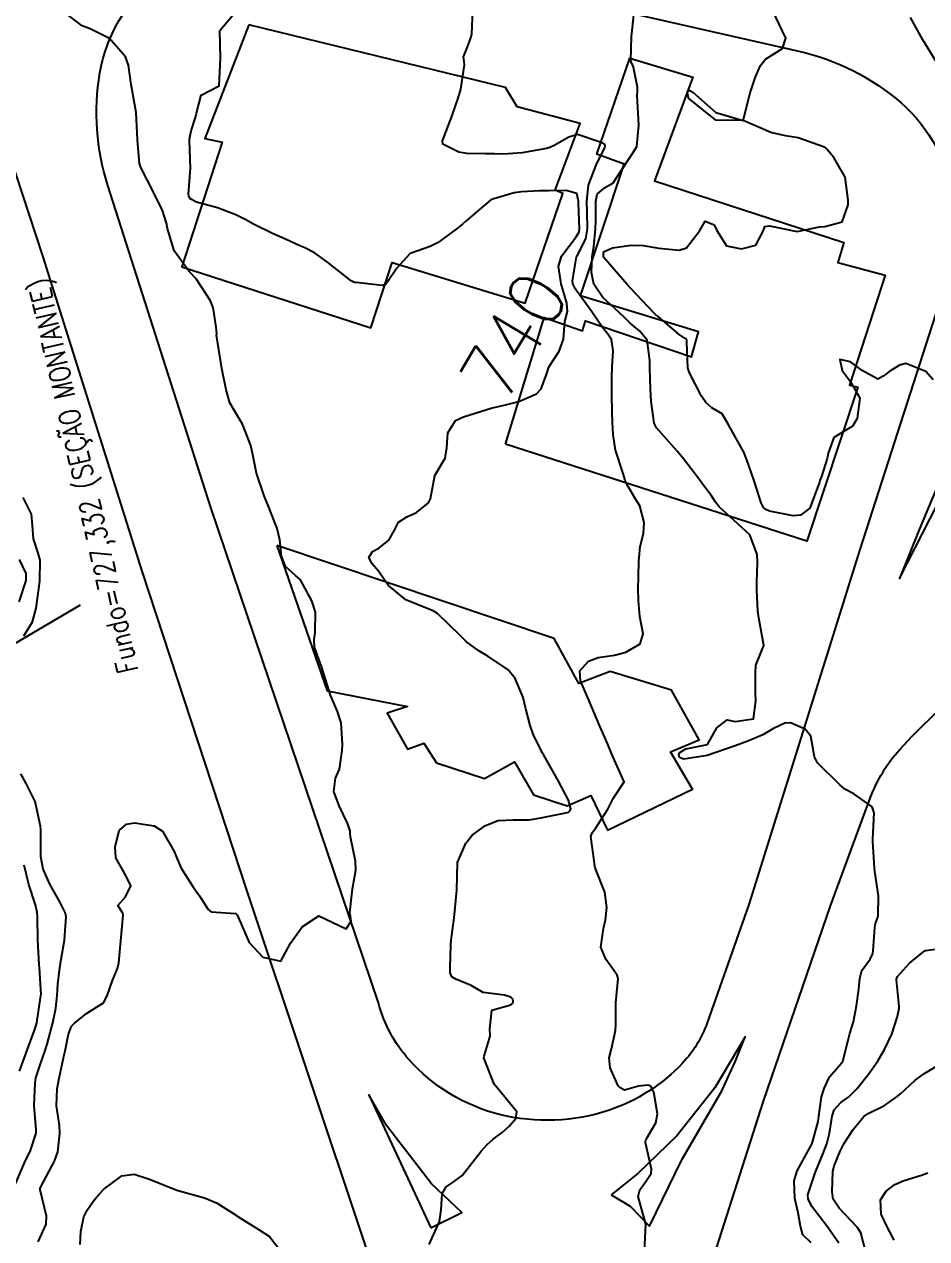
# Model space of a CAD drawing. Header units: metres. Extents: x 318500 to 325275, y 7408834 to 7428799.
# Drawn here: x 320255.9 to 320321.3, y 7413586.3 to 7413674.2 of the extents above; entities that cross this region are included whole.
import ezdxf
from ezdxf.enums import TextEntityAlignment as Align

# ---------------------------------------------------------------- set-up
doc = ezdxf.new("R2010")
doc.units = ezdxf.units.M
doc.header["$MEASUREMENT"] = 0
doc.linetypes.add('CONTINUO', pattern=[0])
for name, color, linetype in [('Cotas', 45, 'Continuous'), ('Curvas de Nivel 1m', 11, 'Continuous'), ('Curvas de Nivel 5m', 15, 'Continuous'), ('Edificações', 30, 'Continuous'), ('TEXTO', 45, 'Continuous'), ('Vias Primárias', 230, 'Continuous')]:
    doc.layers.add(name, color=color, linetype=linetype)
doc.styles.add('ROMANS', font='romans', dxfattribs={"height": 0.2})
doc.styles.add('Style-STANDARD', font='STANDARD.shx')

msp = doc.modelspace()

# ---------------------------------------------------------------- linework, layer by layer
at = {"layer": 'Curvas de Nivel 1m', "flags": 128}
for points, elevation in [([(320256.902, 7413586.082), (320257.49, 7413587.373), (320257.504, 7413587.941), (320257.057, 7413589.851), (320257.052, 7413589.949), (320257.128, 7413590.114), (320258.084, 7413591.933), (320258.323, 7413592.597), (320258.487, 7413593.928), (320258.443, 7413594.505), (320258.244, 7413595.932), (320258.287, 7413597.166), (320258.419, 7413597.93), (320258.795, 7413599.633), (320258.855, 7413599.924), (320259.108, 7413601.128), (320259.326, 7413601.709), (320259.547, 7413601.916), (320260.411, 7413602.623), (320261.138, 7413603.088), (320261.639, 7413603.396), (320261.904, 7413603.889), (320262.295, 7413605.017), (320262.648, 7413605.878), (320262.752, 7413606.3), (320262.904, 7413607.874), (320263.075, 7413609.729), (320263.033, 7413609.873), (320262.672, 7413610.434), (320263.238, 7413611.057), (320263.625, 7413611.864), (320263.261, 7413612.612), (320262.521, 7413613.881), (320262.485, 7413614.689), (320262.781, 7413615.878), (320263.315, 7413616.335), (320263.888, 7413616.434), (320265.314, 7413616.209), (320265.916, 7413615.834), (320266.756, 7413614.357), (320266.974, 7413613.823), (320267.27, 7413613.133), (320268.104, 7413611.807), (320268.586, 7413611.143), (320269.234, 7413610.152), (320269.432, 7413609.987), (320271.231, 7413609.866), (320271.328, 7413609.759), (320271.393, 7413609.593), (320272.192, 7413607.75), (320273.184, 7413606.699), (320274.489, 7413606.412), (320275.2, 7413607.71), (320276.026, 7413608.89), (320277.23, 7413609.68), (320279.216, 7413608.754), (320279.58, 7413609.3), (320279.527, 7413609.656), (320279.494, 7413609.918), (320279.677, 7413611.654), (320279.925, 7413612.995), (320279.9, 7413613.651), (320279.542, 7413615.421), (320279.521, 7413615.657), (320279.511, 7413615.856), (320279.317, 7413616.399), (320278.717, 7413617.666), (320278.325, 7413618.691), (320278.448, 7413619.669), (320278.736, 7413620.3), (320278.944, 7413621.664), (320278.952, 7413622.107), (320278.863, 7413623.665), (320278.596, 7413624.495), (320278.095, 7413625.673), (320277.47, 7413627.68), (320276.935, 7413629.139), (320276.898, 7413629.689), (320276.981, 7413630.205), (320277.001, 7413631.688), (320276.726, 7413632.498), (320276.089, 7413633.702), (320275.882, 7413634.033), (320275.556, 7413634.338), (320274.827, 7413634.986), (320274.535, 7413635.726), (320274.409, 7413636.906), (320274.22, 7413637.731), (320273.623, 7413639.292), (320273.424, 7413639.742), (320273.279, 7413640.098), (320272.723, 7413641.749), (320272.475, 7413642.944), (320272.307, 7413643.754), (320271.703, 7413645.294), (320271.417, 7413645.764), (320270.792, 7413646.845), (320270.534, 7413647.778), (320270.224, 7413649.312), (320270.136, 7413649.784), (320269.837, 7413651.741), (320269.842, 7413651.789), (320269.841, 7413651.84), (320269.795, 7413652.307), (320269.611, 7413653.596), (320269.57, 7413653.794), (320269.387, 7413654.225), (320268.35, 7413655.812), (320267.848, 7413656.35), (320266.756, 7413657.831), (320266.275, 7413659.448), (320266.202, 7413659.837), (320265.904, 7413660.764), (320265.381, 7413661.848), (320264.809, 7413662.985), (320264.339, 7413663.864), (320264.246, 7413664.159), (320264.111, 7413665.868), (320264, 7413667.87), (320263.632, 7413669.876), (320263.449, 7413671.284), (320263.233, 7413671.882), (320262.07, 7413673.208), (320260.677, 7413673.914), (320260.083, 7413674.139), (320259.071, 7413674.911)], 739), ([(320300.827, 7413585.361), (320300.93, 7413587.36), (320300.382, 7413589.369), (320300.491, 7413589.843), (320300.978, 7413590.531), (320301.315, 7413591.027), (320301.346, 7413591.356), (320301.005, 7413592.835), (320300.902, 7413593.255), (320300.9, 7413593.362), (320300.93, 7413593.442), (320301.014, 7413593.605), (320301.669, 7413594.715), (320301.776, 7413595.353), (320301.504, 7413596.915), (320301.305, 7413597.358), (320301.071, 7413597.437), (320300.396, 7413597.37), (320299.38, 7413597.07), (320299.068, 7413597.238), (320298.922, 7413597.392), (320298.363, 7413598.681), (320298.276, 7413599.402), (320298.439, 7413600.061), (320298.744, 7413601.396), (320298.757, 7413601.764), (320298.768, 7413603.396), (320298.922, 7413605.148), (320298.862, 7413605.395), (320298.04, 7413606.555), (320297.683, 7413607.413), (320297.863, 7413608.768), (320298.004, 7413609.408), (320298.118, 7413610.286), (320297.964, 7413611.409), (320297.276, 7413613.169), (320297.221, 7413613.421), (320297.208, 7413613.494), (320296.944, 7413615.424), (320297.035, 7413615.701), (320297.316, 7413616.063), (320298.171, 7413617.407), (320298.559, 7413618.185), (320299.36, 7413619.39), (320298.481, 7413621.404), (320298.147, 7413622.158), (320297.61, 7413623.417), (320297.417, 7413623.873), (320296.746, 7413625.427), (320296.195, 7413626.697), (320296.165, 7413627.433), (320296.773, 7413628.131), (320297.48, 7413628.406), (320298.654, 7413628.574), (320299.484, 7413628.779), (320300.52, 7413629.375), (320300.753, 7413630.119), (320300.497, 7413631.375), (320300.393, 7413632.521), (320300.38, 7413633.378), (320300.406, 7413634.224), (320300.43, 7413635.377), (320300.533, 7413636.428), (320300.756, 7413637.373), (320300.813, 7413638.171), (320300.508, 7413639.377), (320300.169, 7413639.916), (320299.644, 7413640.774), (320299.44, 7413641.185), (320299.384, 7413641.394), (320299.266, 7413641.785), (320298.733, 7413643.404), (320298.563, 7413644.541), (320298.527, 7413645.408), (320298.49, 7413646.181), (320298.478, 7413647.409), (320298.474, 7413648.684), (320298.49, 7413649.409), (320298.573, 7413650.613), (320298.45, 7413651.41), (320298.186, 7413651.806), (320297.799, 7413652.297), (320297.024, 7413653.428), (320295.834, 7413655.072), (320295.651, 7413655.443), (320295.623, 7413655.664), (320295.865, 7413657.12), (320295.911, 7413657.398), (320295.931, 7413657.439), (320296.597, 7413658.719), (320296.71, 7413659.432), (320296.693, 7413660.648), (320296.665, 7413661.433), (320296.78, 7413662.589), (320297.094, 7413663.429), (320297.332, 7413664.05), (320297.969, 7413665.322), (320297.995, 7413665.42), (320297.972, 7413665.543), (320297.703, 7413665.694), (320295.982, 7413666.262), (320295.349, 7413666.08), (320294.283, 7413665.465), (320293.968, 7413665.318), (320293.739, 7413665.245), (320291.964, 7413664.931), (320290.632, 7413664.845), (320289.963, 7413664.854), (320289.295, 7413664.862), (320287.963, 7413664.885), (320287.391, 7413664.986), (320286.217, 7413665.576), (320286.192, 7413665.795), (320286.873, 7413667.567), (320287.347, 7413668.888), (320287.523, 7413669.558), (320287.805, 7413671.311), (320287.782, 7413671.554), (320287.731, 7413671.879), (320288.068, 7413672.732), (320288.287, 7413673.337), (320288.328, 7413673.546), (320288.411, 7413675.24)], 741), ([(320312.918, 7413586.012), (320312.319, 7413586.604), (320312.137, 7413587.212), (320311.966, 7413588.194), (320311.734, 7413589.218), (320311.69, 7413590.509), (320311.909, 7413591.216), (320312.96, 7413593.152), (320312.978, 7413593.2), (320312.985, 7413593.226), (320313.011, 7413593.295), (320313.425, 7413594.805), (320313.48, 7413595.196), (320313.674, 7413596.581), (320313.855, 7413597.192), (320314.233, 7413598.034), (320315.088, 7413598.988), (320315.209, 7413599.178), (320315.587, 7413600.699), (320315.726, 7413601.171), (320315.971, 7413602.006), (320316.201, 7413603.164), (320316.375, 7413604.375), (320316.433, 7413605.161), (320316.596, 7413605.742), (320317.191, 7413606.55), (320317.375, 7413606.97), (320317.407, 7413607.147), (320317.519, 7413608.852), (320317.585, 7413609.145), (320317.767, 7413609.673), (320317.796, 7413611.142), (320317.523, 7413612.9), (320317.495, 7413613.147), (320317.392, 7413615.066), (320317.388, 7413615.149), (320317.395, 7413615.233), (320317.484, 7413617.148), (320317.336, 7413617.582), (320315.997, 7413618.523), (320315.355, 7413618.857), (320314.991, 7413619.184), (320313.383, 7413620.765), (320313.167, 7413621.203), (320312.886, 7413622.689), (320312.474, 7413623.214), (320311.416, 7413623.656), (320311.005, 7413623.648), (320310.18, 7413623.248), (320309.405, 7413622.806), (320308.327, 7413622.344), (320307.397, 7413621.999), (320305.39, 7413621.31), (320303.694, 7413621.027), (320303.387, 7413621.151), (320303.335, 7413621.341), (320303.334, 7413621.397), (320303.392, 7413621.528), (320303.839, 7413621.778), (320305.398, 7413622.088), (320306.079, 7413623.3), (320306.817, 7413623.891), (320307.417, 7413623.753), (320308.737, 7413623.95), (320308.901, 7413625.265), (320308.883, 7413625.831), (320308.87, 7413627.266), (320308.909, 7413627.833), (320309.49, 7413629.26), (320309.12, 7413631.264), (320309.039, 7413631.753), (320308.97, 7413633.266), (320308.982, 7413633.839), (320309.019, 7413635.266), (320309.002, 7413635.843), (320308.469, 7413637.271), (320307.612, 7413638.067), (320306.244, 7413639.301), (320305.977, 7413639.649), (320305.639, 7413640.165), (320305.146, 7413640.818), (320304.769, 7413641.323), (320303.672, 7413642.792), (320303.211, 7413643.345), (320301.705, 7413645.018), (320301.542, 7413645.363), (320301.319, 7413646.959), (320301.293, 7413647.367), (320301.271, 7413647.833), (320301.22, 7413649.368), (320301.229, 7413649.908), (320301.021, 7413651.372), (320300.467, 7413652.05), (320299.802, 7413652.614), (320299.408, 7413652.998), (320298.973, 7413653.403), (320297.826, 7413654.458), (320297.162, 7413655.427), (320296.998, 7413656.283), (320297.055, 7413657.428), (320297.172, 7413658.132), (320297.298, 7413659.426), (320297.305, 7413660.02), (320297.32, 7413661.426), (320297.416, 7413661.937), (320297.935, 7413662.405), (320298.578, 7413662.773), (320298.991, 7413663.404), (320299.965, 7413664.887), (320300.28, 7413665.385), (320300.425, 7413666.952), (320300.403, 7413667.384), (320300.317, 7413669.094), (320300.328, 7413669.386), (320300.338, 7413669.691), (320300.048, 7413671.151), (320299.979, 7413671.32), (320299.927, 7413671.392), (320299.849, 7413671.597), (320299.9, 7413673.393), (320299.922, 7413673.553), (320300.11, 7413675.39)], 742), ([(320321.751, 7413648.506), (320321.225, 7413649.105), (320319.769, 7413649.694), (320319.321, 7413649.572), (320318.619, 7413649.137), (320318.129, 7413648.769), (320317.751, 7413648.55), (320316.618, 7413649.167), (320315.769, 7413649.805), (320314.984, 7413649.976), (320315.155, 7413649.186), (320315.748, 7413648.401), (320316.448, 7413647.169), (320316.239, 7413645.696), (320315.926, 7413645.177), (320315.817, 7413645.07), (320315.708, 7413645.025), (320314.559, 7413644.329), (320314.155, 7413643.195), (320314.071, 7413642.799), (320313.655, 7413641.507), (320313.566, 7413641.286), (320313.548, 7413641.202), (320313.528, 7413641.081), (320312.81, 7413639.212), (320312.145, 7413638.699), (320311.621, 7413638.663), (320309.891, 7413638.991), (320309.628, 7413639.107), (320309.454, 7413639.262), (320309.296, 7413639.601), (320308.756, 7413641.269), (320308.245, 7413642.701), (320308.039, 7413643.276), (320307.689, 7413643.871), (320306.896, 7413645.292), (320306.461, 7413646.042), (320305.722, 7413646.482), (320305.272, 7413646.863), (320304.963, 7413647.322), (320304.09, 7413649), (320303.98, 7413649.337), (320303.91, 7413651.217), (320303.91, 7413651.338), (320303.893, 7413651.441), (320303.791, 7413651.486), (320303.358, 7413651.78), (320301.807, 7413653.102), (320301.667, 7413653.22), (320301.515, 7413653.364), (320299.836, 7413655.128), (320299.59, 7413655.394), (320297.87, 7413657.387), (320297.861, 7413657.42), (320297.873, 7413657.763), (320298.528, 7413658.061), (320299.879, 7413658.252), (320300.736, 7413658.235), (320301.877, 7413658.026), (320303.34, 7413657.88), (320303.877, 7413658.057), (320304.845, 7413659.326), (320305.233, 7413659.988), (320305.896, 7413659.729), (320306.069, 7413659.307), (320306.784, 7413658.202), (320307.877, 7413657.998), (320308.905, 7413658.244), (320309.444, 7413659.264), (320309.551, 7413659.607), (320309.896, 7413659.661), (320311.89, 7413659.23), (320313.529, 7413659.572), (320313.896, 7413659.595), (320315.154, 7413659.935), (320315.596, 7413661.183), (320315.604, 7413661.504), (320315.386, 7413663.186), (320314.547, 7413664.611), (320314.041, 7413665.199), (320313.971, 7413665.265), (320313.811, 7413665.364), (320311.982, 7413666.029), (320311.055, 7413666.173), (320309.987, 7413666.4), (320308, 7413667.28), (320306, 7413667.31), (320304.023, 7413668.901), (320303.96, 7413669.341), (320303.977, 7413669.395), (320304.031, 7413669.431), (320304.134, 7413669.441), (320304.352, 7413669.335), (320306.008, 7413667.864), (320308, 7413667.28), (320308.397, 7413668.904), (320308.488, 7413669.275), (320308.881, 7413670.432), (320309.237, 7413671.268), (320309.603, 7413671.719), (320310.061, 7413672.001), (320310.827, 7413672.49), (320311.088, 7413673.245), (320310.11, 7413675.26)], 743), ([(320322.055, 7413671.427), (320321.014, 7413673.111), (320320.104, 7413674.743)], 744), ([(320255.868, 7413629.974), (320256.498, 7413630.972), (320256.753, 7413631.961), (320256.948, 7413633.372), (320257.035, 7413633.958), (320257.042, 7413635.438), (320256.906, 7413635.96), (320256.566, 7413636.984), (320256.506, 7413637.966), (320256.422, 7413638.782), (320255.82, 7413639.977)], 738), ([(320255.524, 7413632.418), (320256.043, 7413633.972), (320256.043, 7413634.469), (320255.563, 7413635.493)], 737), ([(320255.266, 7413590.278), (320255.989, 7413591.965), (320256.326, 7413592.624), (320256.771, 7413593.954), (320256.768, 7413594.199), (320256.617, 7413595.956), (320256.676, 7413597.575), (320256.741, 7413597.955), (320257.076, 7413598.984), (320257.423, 7413599.945), (320257.562, 7413600.408), (320257.976, 7413601.937), (320258.191, 7413602.995), (320258.283, 7413603.933), (320258.338, 7413604.746), (320258.467, 7413605.931), (320258.56, 7413606.548), (320258.808, 7413607.926), (320258.933, 7413609.64), (320258.866, 7413609.925), (320258.463, 7413610.7), (320257.766, 7413611.942), (320257.267, 7413613.081), (320257.108, 7413613.953), (320257.091, 7413615.746), (320257.088, 7413615.953), (320257.077, 7413616.18), (320256.684, 7413617.96), (320256.042, 7413619.277), (320255.64, 7413619.976)], 738), ([(320255.55, 7413598.455), (320256.104, 7413599.965), (320256.691, 7413601.534), (320256.808, 7413601.955), (320257.109, 7413603.919), (320257.111, 7413603.95), (320257.111, 7413603.979), (320256.999, 7413605.953), (320256.986, 7413606.14), (320256.882, 7413607.955), (320256.856, 7413609.595), (320256.831, 7413609.956), (320256.703, 7413610.483), (320256.239, 7413611.965), (320255.892, 7413613.349)], 737), ([(320314.918, 7413585.992), (320314.076, 7413587.189), (320312.952, 7413588.649), (320312.693, 7413589.204), (320312.681, 7413589.487), (320312.978, 7413590.422), (320313.179, 7413591.007), (320313.25, 7413591.197), (320313.77, 7413592.425), (320314.05, 7413593.19), (320314.246, 7413593.964), (320314.446, 7413595.186), (320314.579, 7413595.652), (320315.055, 7413596.185), (320315.642, 7413596.59), (320316.226, 7413597.163), (320317.081, 7413598.239), (320317.732, 7413599.14), (320318.233, 7413600.003), (320318.75, 7413601.126), (320319.138, 7413602.328), (320319.29, 7413602.976), (320319.298, 7413603.119), (320319.162, 7413604.334), (320319.098, 7413605.05), (320319.105, 7413605.121), (320319.117, 7413605.174), (320319.173, 7413605.297), (320320.031, 7413606.268), (320321.075, 7413607.101), (320321.144, 7413607.157), (320321.201, 7413607.184), (320322.883, 7413607.396)], 743), ([(320316.911, 7413585.234), (320316.502, 7413586.732), (320316.255, 7413587.16), (320314.95, 7413588.527), (320314.507, 7413589.185), (320314.436, 7413589.718), (320314.493, 7413591.185), (320314.579, 7413591.599), (320315.005, 7413592.646), (320315.283, 7413593.176), (320315.969, 7413594.223), (320316.726, 7413595.155), (320316.902, 7413595.292), (320317.043, 7413595.373), (320318.218, 7413595.968), (320319.061, 7413596.54), (320319.387, 7413596.795), (320319.736, 7413597.113), (320320.422, 7413597.761), (320321.082, 7413598.257), (320322.448, 7413599.08)], 744)]:
    msp.add_lwpolyline(points, dxfattribs=dict(at, elevation=elevation))
at = {"layer": 'Curvas de Nivel 5m', "flags": 128}
for points, elevation in [([(320285.242, 7413585.904), (320285.991, 7413587.564), (320286.11, 7413588.395), (320286.171, 7413589.562), (320286.46, 7413590.065), (320286.973, 7413590.417), (320287.62, 7413590.901), (320288.131, 7413591.533), (320289.001, 7413592.663), (320289.413, 7413593.108), (320289.878, 7413593.511), (320290.517, 7413594.006), (320291.024, 7413594.467), (320291.504, 7413595.022), (320291.577, 7413595.492), (320291.05, 7413596.163), (320289.948, 7413597.511), (320289.206, 7413599.401), (320289.211, 7413599.519), (320289.652, 7413600.975), (320289.634, 7413601.515), (320289.789, 7413602.865), (320291.146, 7413603.253), (320291.29, 7413603.356), (320291.325, 7413603.497), (320291.3, 7413603.647), (320291.153, 7413603.794), (320290.701, 7413603.958), (320289.156, 7413604.145), (320288.268, 7413604.64), (320287.166, 7413605.101), (320286.888, 7413605.275), (320286.767, 7413605.556), (320286.752, 7413605.981), (320286.811, 7413607.556), (320286.839, 7413607.922), (320287.041, 7413609.553), (320287.25, 7413611.55), (320287.28, 7413613.55), (320287.9, 7413614.942), (320288.346, 7413615.534), (320289.317, 7413616.237), (320290.24, 7413616.591), (320291.322, 7413616.651), (320292.493, 7413616.654), (320293.323, 7413616.786), (320295.007, 7413617.125), (320295.328, 7413617.198), (320295.458, 7413617.309), (320295.502, 7413617.438), (320295.339, 7413618.059), (320294.617, 7413619.451), (320293.535, 7413621.321), (320293.45, 7413621.469), (320293.426, 7413621.505), (320293.391, 7413621.57), (320292.773, 7413622.849), (320292.545, 7413623.483), (320292.241, 7413624.675), (320292.036, 7413625.491), (320291.46, 7413626.866), (320290.95, 7413627.505), (320289.48, 7413628.504), (320288.835, 7413628.881), (320287.944, 7413629.543), (320287.496, 7413629.964), (320285.833, 7413631.575), (320285.523, 7413631.784), (320285.217, 7413631.891), (320283.535, 7413632.584), (320282.29, 7413633.619), (320281.971, 7413634.041), (320281.56, 7413634.643), (320281.118, 7413635.189), (320280.86, 7413635.641), (320281.135, 7413636.078), (320281.58, 7413636.323), (320282.325, 7413636.883), (320282.714, 7413637.613), (320283.019, 7413638.199), (320283.615, 7413638.58), (320284.322, 7413638.89), (320285.181, 7413639.584), (320285.338, 7413639.878), (320285.65, 7413641.58), (320286.407, 7413642.831), (320286.528, 7413643.567), (320286.599, 7413644.664), (320287.144, 7413645.558), (320287.713, 7413645.825), (320288.117, 7413645.947), (320289.719, 7413646.442), (320290.583, 7413646.65), (320291.724, 7413646.932), (320293.004, 7413647.481), (320293.358, 7413647.853), (320293.752, 7413648.962), (320293.871, 7413649.355), (320293.932, 7413649.467), (320294.664, 7413650.569), (320294.971, 7413651.452), (320295.074, 7413652.722), (320295.251, 7413653.448), (320295.212, 7413654.056), (320294.805, 7413655.456), (320294.599, 7413656.719), (320294.821, 7413657.456), (320295.884, 7413658.866), (320296.098, 7413659.227), (320296.129, 7413659.438), (320296.058, 7413661.299), (320296.046, 7413661.439), (320295.928, 7413661.987), (320295.167, 7413662.216), (320293.931, 7413662.198), (320293.22, 7413662.191), (320291.929, 7413662.106), (320291.399, 7413662.034), (320289.921, 7413661.613), (320289.851, 7413661.591), (320289.707, 7413661.523), (320288.733, 7413660.713), (320287.897, 7413659.99), (320287.662, 7413659.785), (320287.384, 7413659.558), (320285.879, 7413658.439), (320285.314, 7413658.147), (320283.871, 7413657.652), (320283.802, 7413657.601), (320282.886, 7413656.583), (320282.232, 7413655.624), (320282.065, 7413655.399), (320281.836, 7413655.342), (320279.958, 7413655.538), (320279.838, 7413655.556), (320279.579, 7413655.663), (320277.86, 7413657.015), (320276.933, 7413657.694), (320276.232, 7413658.063), (320275.875, 7413658.216), (320274.831, 7413658.677), (320273.884, 7413659.109), (320272.55, 7413659.753), (320271.895, 7413660.113), (320271.219, 7413660.452), (320269.908, 7413660.962), (320268.366, 7413661.361), (320267.917, 7413661.599), (320267.824, 7413661.821), (320267.802, 7413661.941), (320267.95, 7413663.82), (320267.864, 7413665.821), (320267.871, 7413665.922), (320267.981, 7413666.537), (320268.316, 7413667.495), (320268.383, 7413667.814), (320268.707, 7413669.122), (320270.03, 7413669.79), (320270.119, 7413671.789), (320270.08, 7413673.79), (320270.997, 7413674.876)], 740), ([(320259.943, 7413585.904), (320259.986, 7413586.832), (320260.222, 7413587.907), (320260.461, 7413588.38), (320260.948, 7413589.078), (320261.319, 7413589.53), (320261.662, 7413589.889), (320262.975, 7413590.875), (320263.85, 7413590.984), (320264.972, 7413590.633), (320266.96, 7413589.82), (320268.952, 7413589.282), (320269.819, 7413588.905), (320270.937, 7413588.21), (320271.627, 7413587.753), (320272.922, 7413586.964), (320273.655, 7413586.466), (320274.243, 7413585.72)], 740), ([(320318.921, 7413586.212), (320318.604, 7413586.802), (320318.448, 7413587.127), (320317.986, 7413588.093), (320317.945, 7413589.135), (320318.354, 7413589.744), (320318.977, 7413590.243), (320319.581, 7413590.514), (320320.988, 7413590.937), (320321.109, 7413590.978), (320321.364, 7413591.094)], 745)]:
    msp.add_lwpolyline(points, dxfattribs=dict(at, elevation=elevation))
at = {"layer": 'Edificações'}
for points in [[(320272.168, 7413674.212), (320268.97, 7413665.984), (320270.24, 7413665.702), (320267.323, 7413656.677), (320281.008, 7413652.261), (320282.559, 7413657.006), (320292.2, 7413654.046), (320294.916, 7413661.999), (320294.355, 7413662.235), (320296.184, 7413667.067), (320291.612, 7413668.275), (320290.775, 7413669.68)], [(320290.765, 7413643.838), (320293.576, 7413653.014), (320296.356, 7413652.059), (320296.566, 7413652.775), (320304.25, 7413650.177), (320304.759, 7413651.969), (320296.198, 7413654.589), (320299.362, 7413664.118), (320297.375, 7413664.843), (320299.776, 7413671.792), (320304.335, 7413670.426), (320301.569, 7413662.922), (320315.283, 7413658.447), (320314.858, 7413656.99), (320318.283, 7413656.071), (320315.692, 7413648.115), (320316.302, 7413647.963), (320312.613, 7413636.809)], [(320274.202, 7413636.508), (320277.846, 7413625.981), (320283.658, 7413624.849), (320282.181, 7413624.357), (320283.658, 7413621.75), (320284.84, 7413622.193), (320285.757, 7413620.779), (320289.248, 7413619.638), (320291.41, 7413620.841), (320292.804, 7413618.459), (320295.245, 7413617.657), (320296.944, 7413618.397), (320298.149, 7413615.898), (320304.307, 7413618.86), (320302.731, 7413621.575), (320304.801, 7413622.439), (320302.792, 7413626.027), (320298.344, 7413627.385), (320296.088, 7413626.521), (320294.297, 7413629.761)]]:
    msp.add_lwpolyline(points, close=True, dxfattribs=at)
at = {"layer": 'TEXTO', "linetype": 'CONTINUO'}
msp.add_line((320216.395, 7413606.618), (320259.971, 7413632.203), dxfattribs=at)
at = {"layer": 'Vias Primárias'}
msp.add_lwpolyline([(320217.914, 7413900.707), (320215.214, 7413887.73), (320213.993, 7413876.496), (320213.305, 7413865.378), (320212.937, 7413859.281), (320212.781, 7413850.649), (320213.256, 7413838.313), (320215.003, 7413823.436), (320218.128, 7413803.832), (320220.987, 7413786.039), (320224.057, 7413769.304), (320227.34, 7413752.397), (320230.2, 7413741.534), (320236.184, 7413723.319), (320241.854, 7413704.776), (320247.152, 7413689.892), (320250.913, 7413676.648), (320257.214, 7413657.485), (320264.417, 7413634.652), (320272.044, 7413611.398), (320280.677, 7413585.601)], dxfattribs=at)
msp.add_lwpolyline([(320269.412, 7413639.253), (320261.951, 7413662.583, -0.120464), (320261.382, 7413670.722, -0.181248), (320265.362, 7413677.536, -0.149554), (320272.704, 7413680.525, -0.092546), (320278.01, 7413680.02), (320312.013, 7413672.306, -0.122344), (320319.404, 7413668.583, -0.193995), (320323.136, 7413661.372, -0.076723), (320322.819, 7413655.998), (320316.437, 7413636.216), (320308.41, 7413610.504), (320305.373, 7413601.935, -0.10372), (320303.604, 7413599.033, -0.12363), (320298.298, 7413595.626, -0.143553), (320290.339, 7413595.31, -0.150399), (320283.769, 7413599.285, -0.117377), (320281.558, 7413603.386)], format="xyb", close=True, dxfattribs=at)
for points in [[(320332.139, 7413654.308), (320330.39, 7413659.421), (320327.335, 7413652.924), (320323.784, 7413644.907), (320320.754, 7413637.725), (320319.318, 7413634.12), (320323.183, 7413641.668), (320327.465, 7413648.3)], [(320298.434, 7413589.479), (320299.791, 7413588.66), (320301.199, 7413587.228), (320303.557, 7413592.07), (320306.452, 7413597.012), (320307.4, 7413599.11), (320308.142, 7413600.926), (320305.939, 7413597.238), (320303.173, 7413593.76), (320300.353, 7413591.038)], [(320285.355, 7413587.094), (320287.615, 7413588.21), (320285.406, 7413590.29), (320282.153, 7413594.507), (320280.855, 7413596.722)]]:
    msp.add_lwpolyline(points, close=True, dxfattribs=at)
msp.add_lwpolyline([(320304.92, 7413582.071), (320309.46, 7413596.263), (320314.314, 7413610.416), (320317.199, 7413618.221, -0.095953), (320319.333, 7413621.738, -0.041167), (320324.349, 7413626.428, -0.130182), (320330.592, 7413629.146, -0.137103), (320340.645, 7413627.926, -0.129211), (320348.703, 7413621.797), (320358.045, 7413607.127), (320362.453, 7413600.817, -0.117715), (320363.826, 7413597.333, -0.108382), (320363.491, 7413592.874, -0.00049), (320362.085, 7413588.194), (320359.441, 7413580.897)], format="xyb", dxfattribs=at)

# ---------------------------------------------------------------- texts
at = {"layer": 'Cotas', "style": 'Style-STANDARD'}
msp.add_text('740', height=4, rotation=59.1624, dxfattribs=at).set_placement((320291.381, 7413651.685, 740), align=Align.MIDDLE_CENTER)
at = {"layer": 'TEXTO', "style": 'ROMANS', "width": 0.8}
msp.add_text('Fundo=727,332 (SEÇÃO MONTANTE)', height=1.5, rotation=102.94206, dxfattribs=at).set_placement((320264.166, 7413627.475))

doc.saveas('drawing.dxf')
